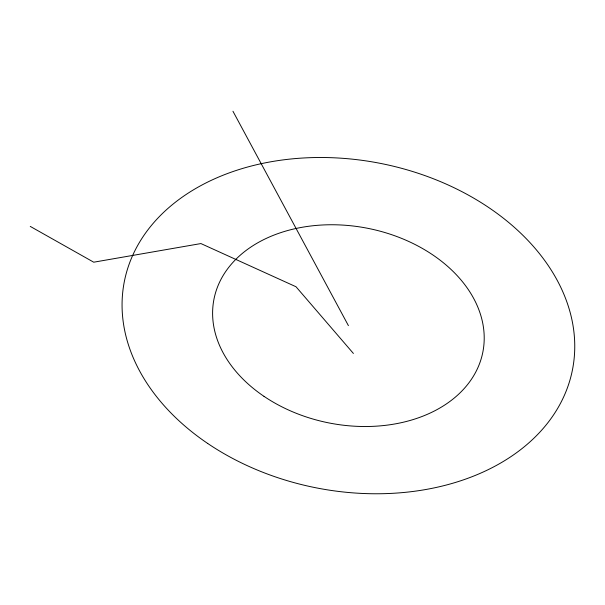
<?xml version="1.0" encoding="UTF-8"?>
<svg xmlns="http://www.w3.org/2000/svg" width="605" height="605" viewBox="0 0 605 605"><rect width="100%" height="100%" fill="white"/><g stroke="black" fill="none" stroke-linecap="round" stroke-linejoin="round"><path stroke-width="0.91" d="M30.25 226.399L93.722 262.199L200.921 243.565L296.004 286.747L353.403 353.456M232.955 111.252L348.412 325.634M207.719 443.473A228.365 165.377 11.1 0 0 572.307 370.578A228.365 165.377 11.1 0 0 265.202 162.851A228.365 165.377 11.1 0 0 207.719 443.473M263.992 396.336A137.017 99.228 11.1 0 0 482.745 352.602A137.017 99.228 11.1 0 0 298.484 227.964A137.017 99.228 11.1 0 0 263.992 396.336"/></g></svg>
